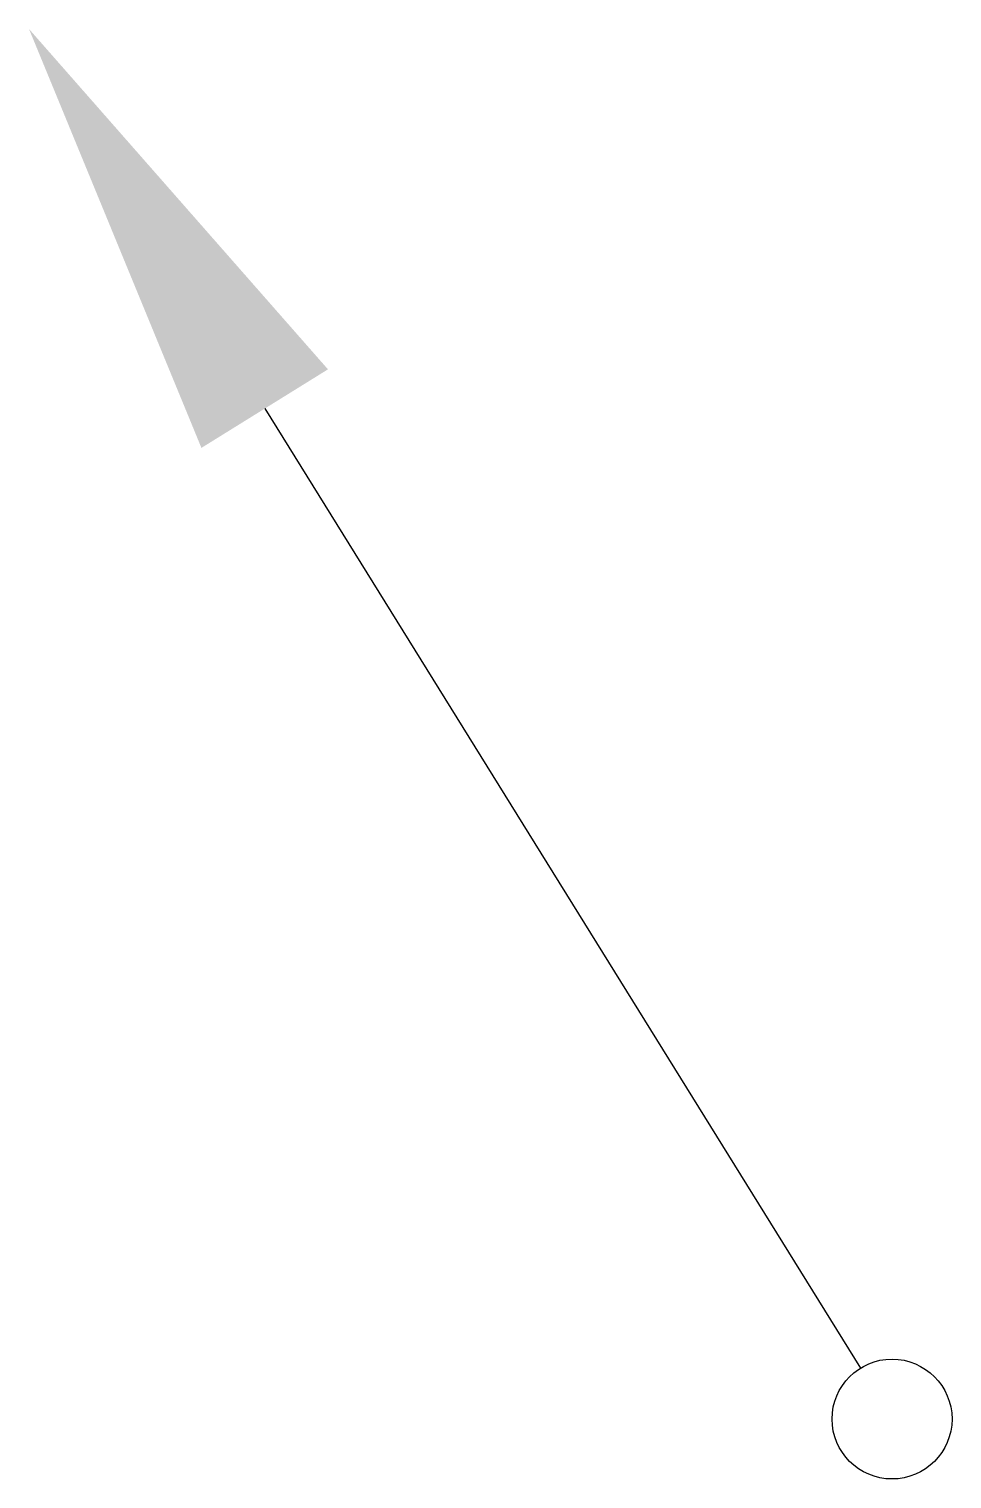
# Model space of a CAD drawing. Header units: millimetres. Extents: x 3063.02 to 3066.88, y 1493.66 to 1499.73.
import ezdxf

# ---------------------------------------------------------------- set-up
doc = ezdxf.new("R2010")
doc.units = ezdxf.units.MM

# ---------------------------------------------------------------- blocks, each defined once
blk = doc.blocks.new('ELET_SOBE')
blk.add_line((239.26709, 154.74919), (239.54303, 154.30467))
blk.add_circle((239.55768, 154.28107), 0.02777)
blk.add_solid([(239.23778, 154.73099), (239.2964, 154.76738), (239.15792, 154.92506)])

msp = doc.modelspace()

# ---------------------------------------------------------------- block references
at = {"xscale": 9.032066005860543, "yscale": 9.032066005860543, "zscale": 9.032066005860543}
msp.add_blockref('ELET_SOBE', (902.9326, 100.4318), dxfattribs=at)

doc.saveas('drawing.dxf')
